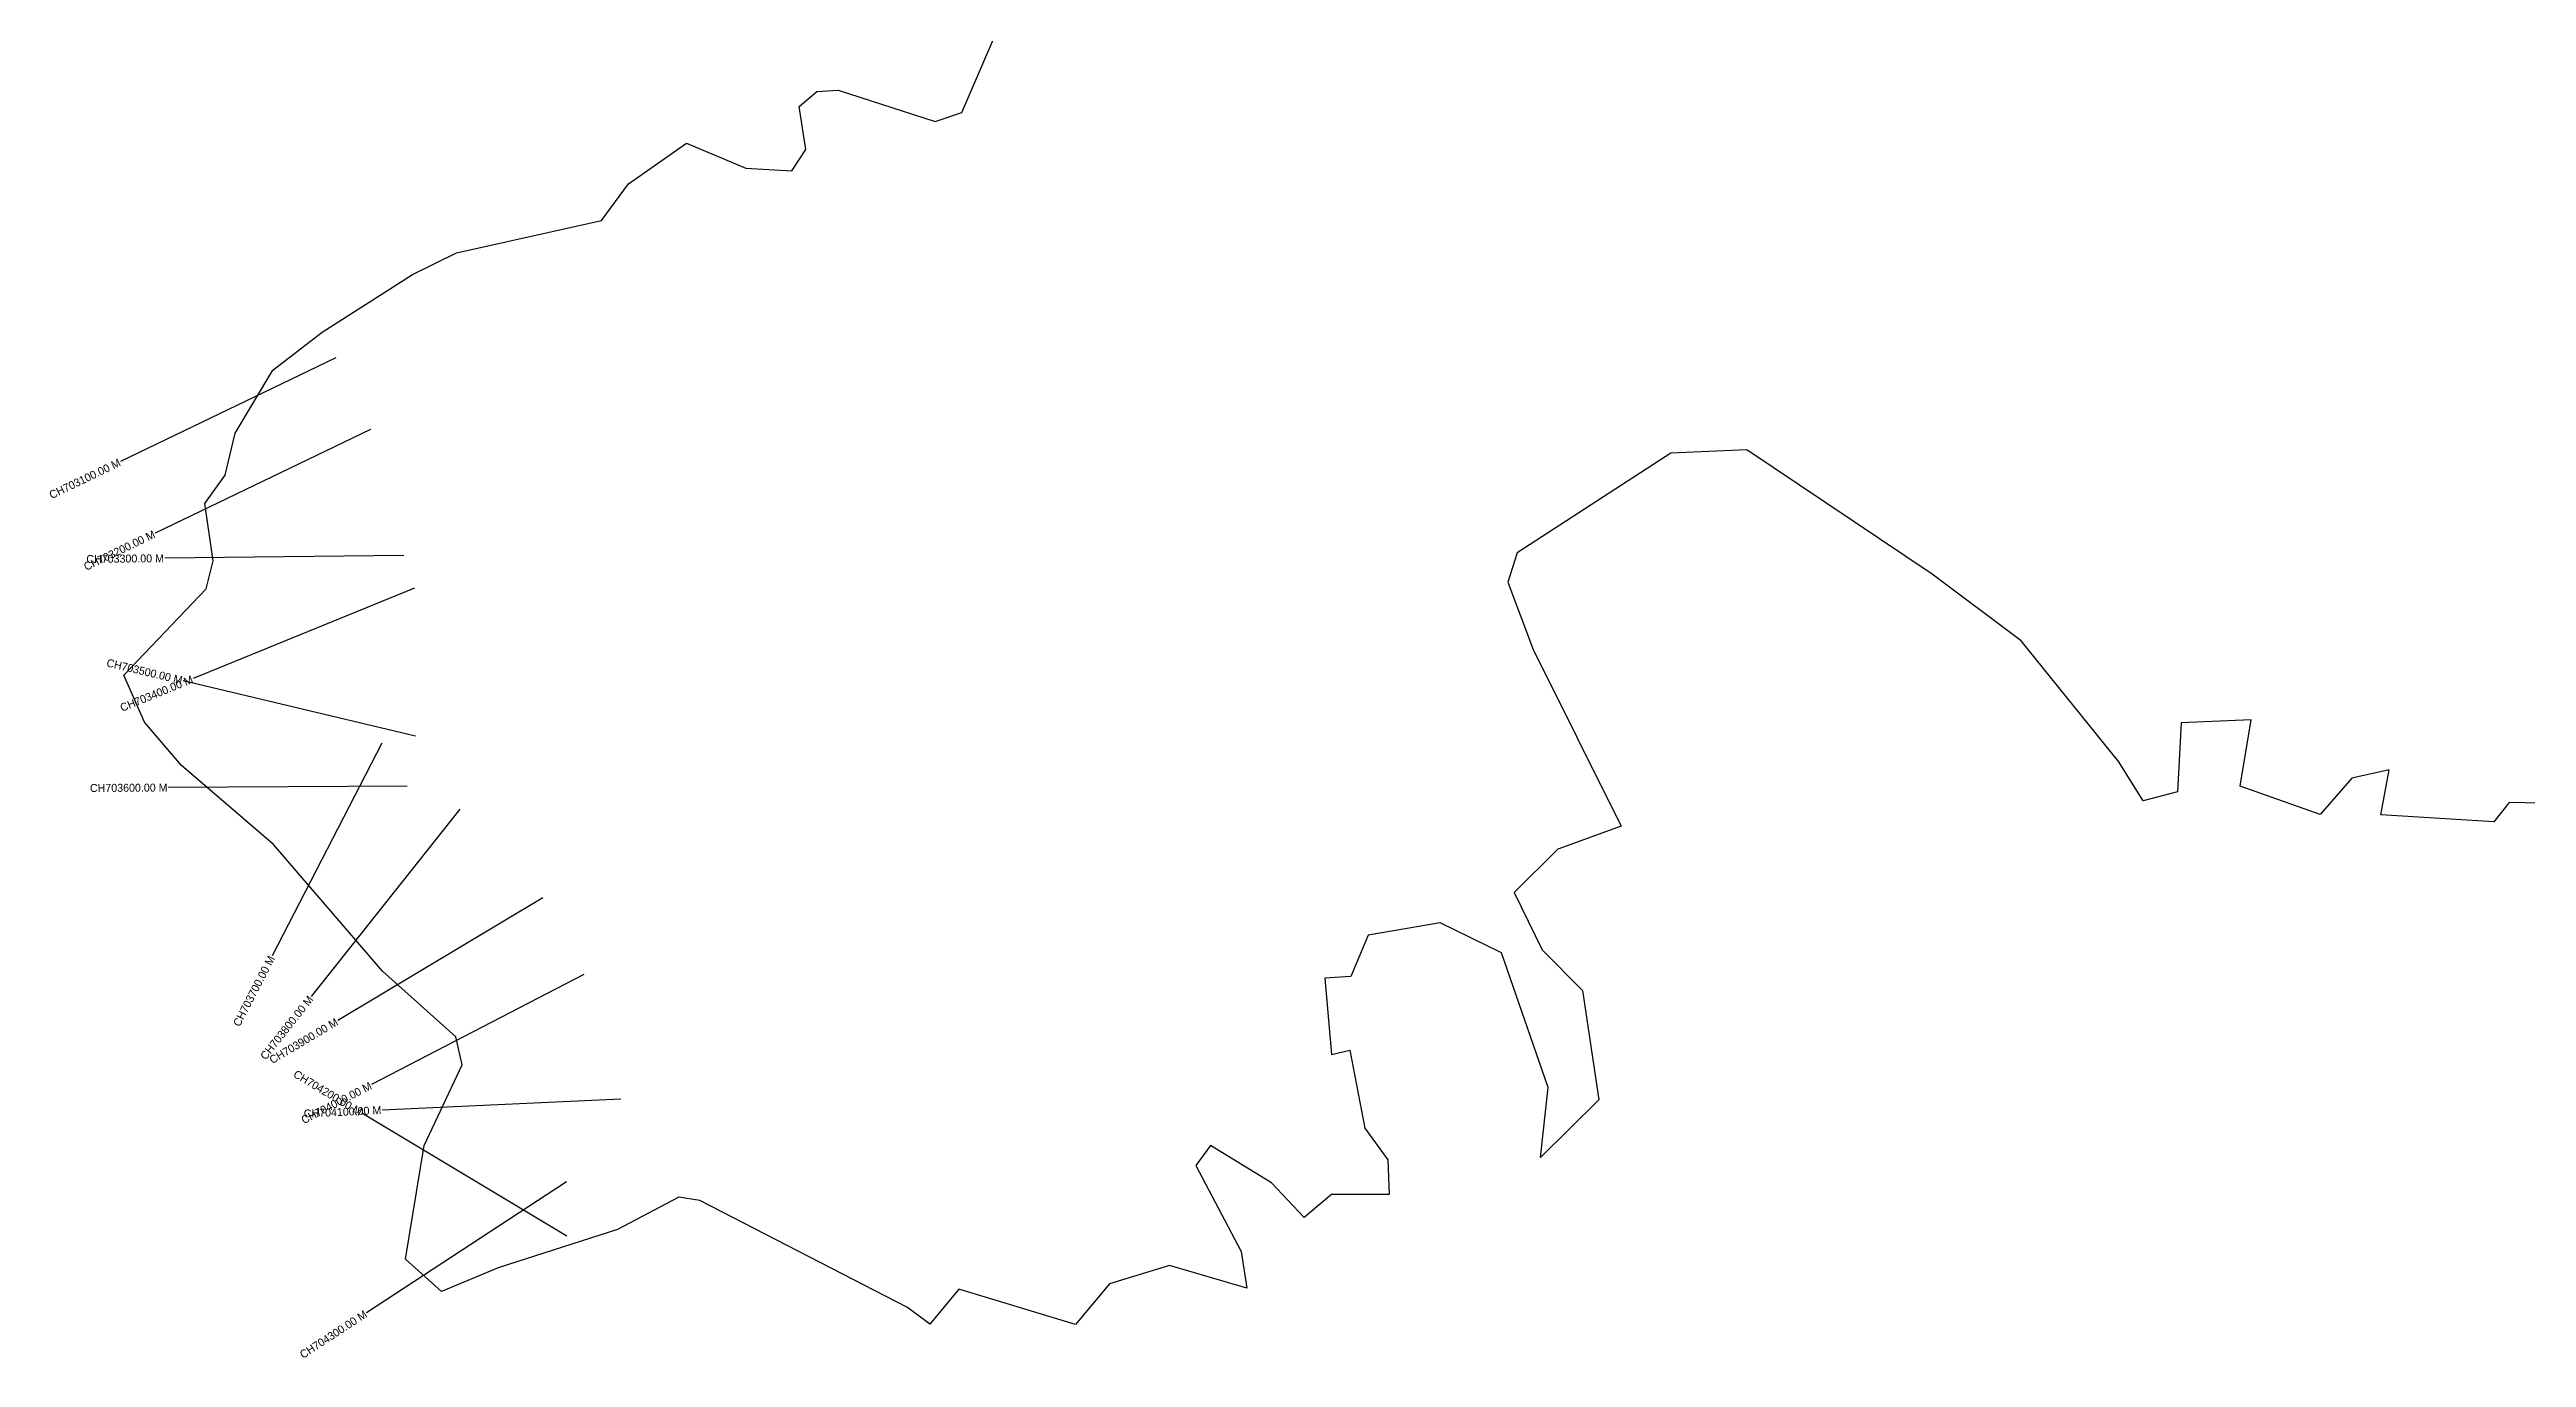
# Model space of a CAD drawing. Header units: metres. Extents: x 349514 to 354608, y 1756794 to 1760807.
# Drawn here: x 349514 to 352623, y 1756794 to 1758435 of the extents above; entities that cross this region are included whole.
import ezdxf
from ezdxf.enums import TextEntityAlignment as Align

# ---------------------------------------------------------------- set-up
doc = ezdxf.new("R2010")
doc.units = ezdxf.units.M
doc.layers.add('CS', color=134, linetype='Continuous')
doc.layers.add('CSMark', color=6, linetype='Continuous')

msp = doc.modelspace()

# ---------------------------------------------------------------- linework, layer by layer
at = {"color": 6}
msp.add_lwpolyline([(352700.5, 1757487.9), (352601.9, 1757490), (352582.5, 1757465.5), (352440.7, 1757474.3), (352451, 1757531.1), (352404.2, 1757520.6), (352364.5, 1757474.9), (352264.1, 1757510.3), (352277.9, 1757593.8), (352189.9, 1757589.7), (352185.6, 1757503.3), (352142.5, 1757491.9), (352111.8, 1757540.8), (351989.3, 1757692.7), (351877.4, 1757776.6), (351645, 1757932.5), (351549.5, 1757928.1), (351356.5, 1757803.2), (351344.7, 1757766.2), (351376.7, 1757682.1), (351487.2, 1757460.1), (351407.6, 1757431.3), (351353, 1757376.9), (351388.1, 1757305.2), (351438.7, 1757253.9), (351459.1, 1757117), (351385.8, 1757044.7), (351395.3, 1757132.5), (351336.7, 1757301.3), (351259.8, 1757338.8), (351169.5, 1757323.3), (351148, 1757271.8), (351115, 1757269.7), (351123.5, 1757173.9), (351146.4, 1757179.1), (351165.3, 1757081.2), (351194.2, 1757041.8), (351195.9, 1756998.2), (351123.4, 1756998.1), (351089.4, 1756969.2), (351048.2, 1757012.6), (350971.6, 1757059.5), (350953.1, 1757034.5), (351010, 1756926.6), (351017.4, 1756880.5), (350920.2, 1756909), (350845, 1756885.9), (350802.2, 1756835.2), (350655.7, 1756879.3), (350619.4, 1756835.5), (350591.2, 1756856.3), (350330.8, 1756990.7), (350304.2, 1756994.7), (350227.2, 1756954.1), (350077.4, 1756906), (350006.5, 1756876.3), (349961.3, 1756916.9), (349984.6, 1757059.6), (350032.3, 1757160.6), (350024.3, 1757195.9), (349932.3, 1757278.3), (349795.7, 1757437.3), (349680.2, 1757536.5), (349633.4, 1757590.8), (349607.8, 1757649.9), (349711, 1757758.1), (349719.6, 1757793), (349709.3, 1757865), (349734.7, 1757900.5), (349747.4, 1757953.4), (349794.8, 1758032.2), (349856.7, 1758080), (349969.9, 1758152.3), (350025.2, 1758179.8), (350207.2, 1758220.1), (350241.3, 1758266.1), (350314, 1758317.1), (350388.5, 1758285.8), (350446.3, 1758282.7), (350463.5, 1758309.2), (350455.3, 1758363.4), (350477.5, 1758382.1), (350504.1, 1758383.8), (350626, 1758344.6), (350659.5, 1758355.7), (350716.2, 1758486.7)], dxfattribs=at)
at = {"layer": 'CS'}
for p, q in [((349873.7, 1758048), (349603.5, 1757917.8)), ((349917.1, 1757957.9), (349646.9, 1757827.7)), ((349959, 1757799.9), (349659, 1757796.5)), ((349972.4, 1757758.9), (349694.7, 1757645.5)), ((349973.8, 1757573.3), (349682, 1757642.8)), ((349931.3, 1757564.2), (349793.7, 1757297.6)), ((349963.5, 1757510.3), (349663.5, 1757508.7)), ((350029.4, 1757481.4), (349843, 1757246.4)), ((350133.6, 1757370.2), (349876.1, 1757216.4)), ((350185, 1757274), (349918.7, 1757136)), ((350163.6, 1756945.7), (349906.4, 1757100)), ((350231.5, 1757117.6), (349931.8, 1757104.1)), ((350163.2, 1757014.2), (349912.2, 1756849.8))]:
    msp.add_line(p, q, dxfattribs=at)

# ---------------------------------------------------------------- texts
at = {"layer": 'CSMark'}
for s, rotation, p in [('CH703100.00 M', 25.7308, (349602.6, 1757917.3)), ('CH703200.00 M', 25.7308, (349646, 1757827.3)), ('CH703300.00 M', 0.6438, (349658, 1757796.5)), ('CH703500.00 M', 346.593, (349681, 1757643.1)), ('CH703400.00 M', 22.2144, (349693.8, 1757645.1)), ('CH703600.00 M', 0.31, (349662.5, 1757508.7)), ('CH703700.00 M', 62.7122, (349793.3, 1757296.7)), ('CH703800.00 M', 51.5869, (349842.4, 1757245.6)), ('CH703900.00 M', 30.8509, (349875.2, 1757215.8)), ('CH704200.00 M', 329.0454, (349905.5, 1757100.5)), ('CH704000.00 M', 27.3984, (349917.8, 1757135.5)), ('CH704100.00 M', 2.5898, (349930.8, 1757104)), ('CH704300.00 M', 33.2141, (349911.4, 1756849.3))]:
    msp.add_text(s, height=10, rotation=rotation, dxfattribs=at).set_placement(p, align=Align.MIDDLE_RIGHT)

doc.saveas('drawing.dxf')
